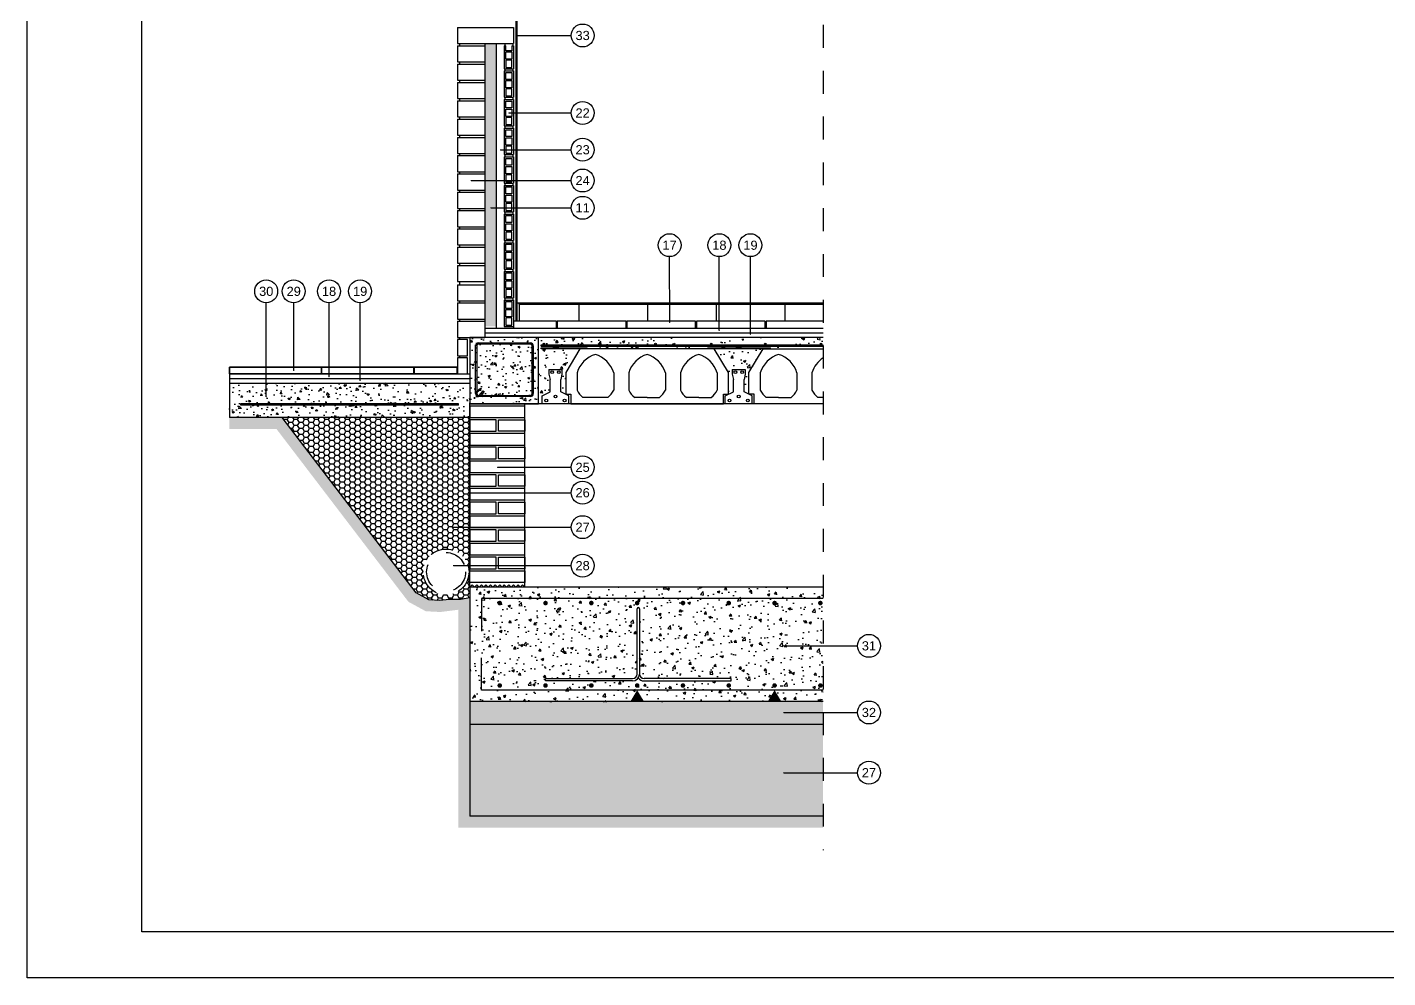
# Model space of a CAD drawing. Header units: millimetres. Extents: x 329.7 to 341.5, y 196.8 to 208.7.
# Drawn here: x 329.66 to 335.6, y 196.8 to 200.95 of the extents above; entities that cross this region are included whole.
import ezdxf
from ezdxf.enums import TextEntityAlignment as Align

# ---------------------------------------------------------------- set-up
doc = ezdxf.new("R2010")
doc.units = ezdxf.units.MM
for name, pattern in [('CYPELINEA', [0]), ('TRAZO_Y_PUNTO', [1, 0.5, -0.25, 0, -0.25]), ('TRAZOS', [0.75, 0.5, -0.25]), ('TRAZOS2', [9.525, 6.35, -3.175])]:
    doc.linetypes.add(name, pattern=pattern)
for name, color, linetype in [('0-CYPE1', 2, 'CYPELINEA'), ('0-CYPE2', 4, 'CYPELINEA'), ('0-CYPE4', 6, 'CYPELINEA'), ('001', 9, 'Continuous'), ('01', 9, 'Continuous'), ('013', 1, 'Continuous'), ('015', 1, 'Continuous'), ('018', 3, 'Continuous'), ('07', 6, 'Continuous'), ('AMARILLO', 2, 'Continuous'), ('CIANO', 4, 'Continuous'), ('COTAS', 7, 'Continuous'), ('FINA', 3, 'Continuous'), ('MIA', 3, 'Continuous'), ('MUROS', 2, 'Continuous'), ('sombra', 9, 'Continuous')]:
    doc.layers.add(name, color=color, linetype=linetype)
doc.styles.add('romans', font='romans.shx')
doc.styles.add('SMALL', font='ARIAL.TTF', dxfattribs={"height": 0.1})
doc.dimstyles.new('20', dxfattribs={"dimscale": 0.02, "dimtxt": 2, "dimasz": 1, "dimexe": 1, "dimexo": 1, "dimgap": 1, "dimtad": 0, "dimtih": 1, "dimtoh": 1, "dimzin": 1, "dimdsep": 46, "dimtxsty": 'romans', "dimblk1": 'ARCHTICK', "dimblk2": 'DOTSMALL', "dimsah": 1, "dimcen": 0.5, "dimclrd": 1, "dimclre": 1, "dimclrt": 4, "dimadec": 0, "dimazin": 0, "dimtfac": 1, "dimtofl": 0, "dimtmove": 0, "dimatfit": 3, "dimldrblk": 'DOTSMALL', "dimfxl": 1, "dimtolj": 1, "dimtzin": 0, "dimarcsym": 0})
pattern_1 = [(50, (0, 0), (0.109310801, -0.009563451), [0.01143, -0.12573]), (355, (0, 0), (-0.021145696, 0.114633986), [0.009144, -0.100584]), (100.451, (0.00911, -0.0008), (0.0881655, 0.105070013), [0.009714, -0.106854]), (46.1842, (0, 0.03048), (0.162647425, -0.025225397), [0.017145, -0.188595]), (96.6356, (0.01355, 0.02838), (0.14244254, 0.148455334), [0.014571, -0.160281]), (351.184, (0, 0.03048), (0.14244276, 0.14845507), [0.013716, -0.150876]), (21, (0.01524, 0.02286), (0.090968928, -0.061359311), [0.01143, -0.12573]), (326, (0.01524, 0.02286), (0.037081217, 0.11051278), [0.009144, -0.100584]), (71.4514, (0.02282, 0.01775), (0.128049894, 0.049153715), [0.009714, -0.106854]), (37.5, (0, 0), (0.001853162, 0.0507330233), [0, -0.0993648, 0, -0.102108, 0, -0.100965]), (7.5, (0, 0), (0.0400917975, 0.060108345), [0, -0.0582168, 0, -0.0970788, 0, -0.038481]), (327.5, (-0.033985, 0), (0.081354357, -0.0034372464), [0, -0.0381, 0, -0.118872, 0, -0.157734]), (317.5, (-0.049225, 0), (0.088877509, 0.015255895), [0, -0.04953, 0, -0.0789432, 0, -0.112014])]

# ---------------------------------------------------------------- blocks, each defined once
blk = doc.blocks.new('tab')
at = {"layer": 'FINA'}
for p, q in [((-0.02, 0.115), (-0.02, 0)), ((-0.02, 0.115), (0.02, 0.115)), ((0.02, 0.115), (0.02, 0)), ((-0.02, 0), (0.02, 0))]:
    blk.add_line(p, q, dxfattribs=at)
for points in [[(0.0127, 0.1085), (0.0127, 0.0783), (-0.0127, 0.0783), (-0.0127, 0.1085)], [(0.0127, 0.0733), (0.0127, 0.0415), (-0.0127, 0.0415), (-0.0127, 0.0733)], [(0.0127, 0.0058), (0.0127, 0.0365), (-0.0127, 0.0365), (-0.0127, 0.0058)]]:
    blk.add_lwpolyline(points, close=True, dxfattribs=at)
blk = doc.blocks.new('A$C4E683B10')
at = {"layer": 'FINA'}
blk.add_blockref('tab', (0.02, 0), dxfattribs=at)
blk = doc.blocks.new('A$C32927E2D')
at = {"layer": 'sombra', "linetype": 'Continuous', "ltscale": 0.07}
h = blk.add_hatch(dxfattribs=at)
h.set_pattern_fill('AR-CONC', color=256, scale=0.012, style=0)
h.set_pattern_definition([(50, (-805.6852, -839.337434), (0.086071222, -0.007530256), [0.009, -0.099]), (355, (-805.6852, -839.33743), (-0.01665016, 0.090263056), [0.0072, -0.0792]), (100.4514, (-805.678026, -839.33806), (0.069421126, 0.082732745), [0.007648823, -0.0841370534]), (46.1842, (-805.6852, -839.31343), (0.128068926, -0.019862282), [0.0135, -0.1485]), (96.6356, (-805.67453, -839.31509), (0.112159525, 0.116894145), [0.011473235, -0.12620556]), (351.1842, (-805.6852, -839.31343), (0.112159433, 0.116894232), [0.0108, -0.1188]), (21, (-805.6732, -839.319434), (0.0716288463, -0.048314267), [0.009, -0.099]), (326, (-805.6732, -839.31943), (0.02919784, 0.0870180054), [0.0072, -0.0792]), (71.4514, (-805.66723, -839.32346), (0.1008267154, 0.0387036596), [0.007648823, -0.0841370534]), (37.5, (-805.685198, -839.337434), (0.0014591826, 0.0399472625), [0, -0.07824, 0, -0.0804, 0, -0.0795]), (7.5, (-805.6852, -839.337434), (0.0315683445, 0.0473294054), [0, -0.04584, 0, -0.07644, 0, -0.0303]), (327.5, (-805.711958, -839.337434), (0.0640586923, -0.0027065846), [0, -0.03, 0, -0.0936, 0, -0.1242]), (317.5, (-805.72396, -839.337434), (0.0699823403, 0.012012598), [0, -0.039, 0, -0.06216, 0, -0.0882])])
h.paths.add_polyline_path([(0.3, 0.29), (0, 0.29), (0, 0), (0.3, 0)])
h.paths.add_polyline_path([(0.0297, 0.0547), (0.0304, 0.0553, 0.017869), (0.0297, 0.0548)], flags=16)
h.paths.add_polyline_path([(0.0297, 0.2524, -1), (0.0457, 0.2524, -1)], flags=16)
h.paths.add_polyline_path([(0.2557, 0.2524, -1), (0.2717, 0.2524, -1)], flags=16)
h.paths.add_polyline_path([(0.0449, 0.0445, -1), (0.0304, 0.0445, -1)], flags=16)
h.paths.add_polyline_path([(0.2709, 0.0445, -1), (0.2565, 0.0445, -1)], flags=16)
at = {"layer": '013', "linetype": 'Continuous', "ltscale": 0.07}
blk.add_line((0.0246, 0.2516), (0.0246, 0.2579), dxfattribs=at)
at = {"layer": 'AMARILLO'}
for p, q in [((0.0246, 0.0445), (0.0246, 0.2524)), ((0.0377, 0.2654), (0.2637, 0.2654)), ((0.2767, 0.2524), (0.2767, 0.0445)), ((0.0297, 0.0547), (0.0459, 0.0678)), ((0.2637, 0.0314), (0.0377, 0.0314))]:
    blk.add_line(p, q, dxfattribs=at)
blk.add_lwpolyline([(0, 0), (0.3, 0), (0.3, 0.29), (0, 0.29)], close=True, dxfattribs=at)
blk.add_lwpolyline([(0.0297, 0.0547), (0.0459, 0.0678), (0.049, 0.0639), (0.0322, 0.0502, 0.67615), (0.0377, 0.0365), (0.2637, 0.0365, 0.414214), (0.2717, 0.0445), (0.2717, 0.2524, 0.414214), (0.2637, 0.2603), (0.0377, 0.2603, 0.414214), (0.0297, 0.2524)], format="xyb", close=True, dxfattribs=at)
blk.add_lwpolyline([(0.041, 0.0365), (0.0579, 0.0565), (0.0617, 0.0532), (0.0476, 0.0365)], dxfattribs=at)
for centre, start, end in [((0.0377, 0.2524), 90.00001, 180.00001), ((0.2637, 0.2524), 0, 90), ((0.0377, 0.0445), 127.73615, 270), ((0.2637, 0.0445), 269.99999, 359.99999)]:
    blk.add_arc(centre, 0.013, start, end, dxfattribs=at)
blk = doc.blocks.new('_DOTSMALL')
at = {"color": 0, "linetype": 'ByBlock', "const_width": 0.5}
blk.add_lwpolyline([(-0.0625, 0, 1), (0.0625, 0, 1)], format="xyb", close=True, dxfattribs=at)
blk = doc.blocks.new('A$C79656B53')
for p, q in [((-0.0284, 0.15), (-0.0284, 0.1288)), ((-0.0284, 0.15), (0.0284, 0.15)), ((-0.0284, 0.1288), (-0.0235, 0.1053)), ((0.0284, 0.1288), (0.0235, 0.1053)), ((0.0284, 0.15), (0.0284, 0.1288)), ((-0.0235, 0.0515), (-0.0235, 0.1053)), ((0.0235, 0.0515), (0.0235, 0.1053)), ((-0.0588, 0.0351), (-0.0235, 0.0515)), ((-0.0588, 0), (-0.0588, 0.0351)), ((0.0588, 0), (-0.0588, 0)), ((0.0588, 0.0351), (0.0235, 0.0515)), ((0.0588, 0), (0.0588, 0.0351))]:
    blk.add_line(p, q)
for centre in [(-0.0147, 0.1382), (0.0147, 0.1382), (-0.04, 0.0142), (0, 0.0316), (0.04, 0.0142)]:
    blk.add_circle(centre, 0.00616)

msp = doc.modelspace()

# ---------------------------------------------------------------- hatches: boundary and pattern name
at = {"layer": '001'}
h = msp.add_hatch(dxfattribs=at)
h.set_pattern_fill('AR-CONC', color=256, scale=0.0006, style=0)
h.set_pattern_definition(pattern_1)
h.paths.add_polyline_path([(332.0695, 199.5425), (331.9002, 199.5425), (331.9002, 199.5463), (331.9552, 199.5463, -0.300077), (331.9532, 199.5492, -1), (331.9596, 199.5492, -0.300077), (331.9577, 199.5463), (331.9673, 199.5463, -0.300077), (331.9653, 199.5492, -1), (331.9717, 199.5492, -0.300077), (331.9698, 199.5463), (332.1015, 199.5463), (332.1015, 199.5419), (332.6277, 199.5419), (332.6277, 199.5463), (332.7552, 199.5463, -0.300077), (332.7532, 199.5492, -1), (332.7596, 199.5492, -0.300077), (332.7577, 199.5463), (332.7673, 199.5463, -0.300077), (332.7653, 199.5492, -1), (332.7717, 199.5492, -0.300077), (332.7698, 199.5463), (332.9015, 199.5463), (332.9015, 199.5419), (333.1307, 199.5419), (333.1307, 199.5535), (331.9002, 199.5535), (331.9002, 199.5599), (333.1307, 199.5599), (333.1307, 199.592), (331.889, 199.592), (331.889, 199.302), (331.9036, 199.302), (331.9036, 199.337), (331.9389, 199.3535), (331.9389, 199.4072), (331.934, 199.4308), (331.934, 199.452), (331.9909, 199.452), (331.9909, 199.4308), (331.986, 199.4072), (331.986, 199.3535), (332.0071, 199.3436), (332.0071, 199.4384)])
h.paths.add_polyline_path([(331.9098, 199.5636, -1), (331.9161, 199.5636, -1)], flags=16)
h.paths.add_polyline_path([(332.1529, 199.5636, -1), (332.1592, 199.5636, -1)], flags=16)
h.paths.add_polyline_path([(332.4023, 199.5636, -1), (332.396, 199.5636, -1)], flags=16)
h.paths.add_polyline_path([(332.6455, 199.5636, -1), (332.6391, 199.5636, -1)], flags=16)
h.paths.add_polyline_path([(332.8816, 199.5636, -1), (332.8752, 199.5636, -1)], flags=16)
h.paths.add_polyline_path([(333.1247, 199.5636, -1), (333.1184, 199.5636, -1)], flags=16)
h.paths.add_polyline_path([(332.8695, 199.5425), (332.6554, 199.5425), (332.7178, 199.4384), (332.7178, 199.3436), (332.7389, 199.3535), (332.7389, 199.4072), (332.734, 199.4308), (332.734, 199.452), (332.7909, 199.452), (332.7909, 199.4308), (332.786, 199.4072), (332.786, 199.3535), (332.8071, 199.3436), (332.8071, 199.4384)], flags=17)
h = msp.add_hatch(dxfattribs=at)
h.set_pattern_fill('AR-PARQ1', color=256, scale=0.00025, angle=45, style=0)
h.paths.add_polyline_path([(331.589, 198.4546), (331.5473, 198.4482), (331.4986, 198.4482), (331.4576, 198.443), (331.4101, 198.4456), (331.3538, 198.4763), (330.7691, 199.242), (330.539, 199.242), (330.539, 199.192), (330.7444, 199.192), (331.3205, 198.4375), (331.3961, 198.3963), (331.4593, 198.3929), (331.539, 198.4028), (331.539, 197.452), (333.1307, 197.452), (333.1307, 197.502), (331.589, 197.502)])
h = msp.add_hatch(dxfattribs=at)
h.set_pattern_fill('AR-CONC', color=256, scale=0.0006, style=0)
h.set_pattern_definition(pattern_1)
h.paths.add_polyline_path([(333.1307, 198.502), (331.829, 198.502), (331.829, 198.502), (331.829, 198.502), (331.8091, 198.502), (331.809, 198.502), (331.809, 198.502), (331.7891, 198.502), (331.789, 198.502), (331.789, 198.502), (331.7691, 198.502), (331.769, 198.502), (331.769, 198.502), (331.7491, 198.502), (331.749, 198.502), (331.749, 198.502), (331.7291, 198.502), (331.729, 198.502), (331.729, 198.502), (331.7091, 198.502), (331.709, 198.502), (331.709, 198.502), (331.6891, 198.502), (331.689, 198.502), (331.689, 198.502), (331.6691, 198.502), (331.669, 198.502), (331.669, 198.502), (331.6491, 198.502), (331.649, 198.502), (331.649, 198.502), (331.6291, 198.502), (331.629, 198.502), (331.629, 198.502), (331.6091, 198.502), (331.609, 198.502), (331.609, 198.502), (331.5891, 198.502), (331.589, 198.502), (331.589, 198.002), (333.1307, 198.002)])
h.paths.add_polyline_path([(332.299, 198.102, 0.414214), (332.319, 198.122), (332.319, 198.407, -1), (332.329, 198.407), (332.329, 198.122, 0.414214), (332.349, 198.102), (332.729, 198.102), (332.729, 198.092), (332.349, 198.092, -0.251381), (332.324, 198.1054, -0.251381), (332.299, 198.092), (331.919, 198.092), (331.919, 198.102)], flags=16)
h.paths.add_polyline_path([(332.114, 198.432, -1), (332.124, 198.432, -1)], flags=16)
h.paths.add_polyline_path([(332.124, 198.072, -1), (332.114, 198.072, -1)], flags=16)
h.paths.add_polyline_path([(331.914, 198.432, -1), (331.924, 198.432, -1)], flags=16)
h.paths.add_polyline_path([(331.924, 198.072, -1), (331.914, 198.072, -1)], flags=16)
h.paths.add_polyline_path([(332.314, 198.432, -1), (332.324, 198.432, -1)], flags=16)
h.paths.add_polyline_path([(331.714, 198.432, -1), (331.724, 198.432, -1)], flags=16)
h.paths.add_polyline_path([(331.724, 198.072, -1), (331.714, 198.072, -1)], flags=16)
h.paths.add_polyline_path([(332.514, 198.432, -1), (332.524, 198.432, -1)], flags=16)
h.paths.add_polyline_path([(332.514, 198.072, -1), (332.524, 198.072, -1)], flags=16)
h.paths.add_polyline_path([(332.714, 198.432, -1), (332.724, 198.432, -1)], flags=16)
h.paths.add_polyline_path([(332.714, 198.072, -1), (332.724, 198.072, -1)], flags=16)
h.paths.add_polyline_path([(332.914, 198.432, -1), (332.924, 198.432, -1)], flags=16)
h.paths.add_polyline_path([(332.914, 198.072, -1), (332.924, 198.072, -1)], flags=16)
h.paths.add_polyline_path([(333.114, 198.432, -1), (333.124, 198.432, -1)], flags=16)
h.paths.add_polyline_path([(333.114, 198.072, -1), (333.124, 198.072, -1)], flags=16)
h = msp.add_hatch(dxfattribs=at)
h.set_pattern_fill('AR-SAND', color=256, scale=0.0006, style=0)
h.paths.add_polyline_path([(331.589, 198.002), (331.589, 197.902), (333.1307, 197.902), (333.1307, 198.002)])
h = msp.add_hatch(dxfattribs=at)
h.set_pattern_fill('HONEY', color=256, scale=0.005, style=0)
h.set_pattern_definition([(0, (0, 0), (0.0238125, 0.01374815), [0.015875, -0.03175]), (120, (0, 0), (-0.02381249716, 0.01374815493), [0.015875, -0.03175]), (60, (0, 0), (2.84e-09, 0.02749630493), [-0.03175, 0.015875])])
h.paths.add_polyline_path([(331.589, 197.902), (331.589, 197.502), (333.1307, 197.502), (333.1307, 197.902)])
at = {"layer": '01'}
h = msp.add_hatch(dxfattribs=at)
h.set_pattern_fill('HONEY', color=256, scale=0.0025, angle=90, style=0)
h.set_pattern_definition([(90, (0.010048, 0), (-0.006874075, 0.01190625), [0.0079375, -0.015875]), (210, (0.010048, 0), (-0.00687407746, -0.01190624858), [0.0079375, -0.015875]), (150, (0.010048, 0), (-0.01374815246, 1.42e-09), [-0.015875, 0.0079375])])
h.paths.add_polyline_path([(331.7041, 200.8752), (331.6541, 200.8752), (331.6541, 199.64), (331.7041, 199.64)])
at = {"layer": '01', "ltscale": 0.07}
h = msp.add_hatch(dxfattribs=at)
h.set_pattern_fill('AR-CONC,_O', color=256, scale=0.012)
h.set_pattern_definition([(130, (1137.57424, -636.42545), (-0.086071222, -0.007530256), [0.009, -0.099]), (185, (1137.57424, -636.42545), (0.01665016, 0.090263056), [0.0072, -0.0792]), (79.5486, (1137.56707, -636.42608), (-0.069421126, 0.082732745), [0.007648823, -0.0841370534]), (133.8158, (1137.57424, -636.40145), (-0.128068926, -0.019862282), [0.0135, -0.1485]), (83.3644, (1137.56357, -636.40311), (-0.112159525, 0.116894145), [0.011473235, -0.12620556]), (188.8158, (1137.57424, -636.40145), (-0.112159433, 0.116894232), [0.0108, -0.1188]), (159, (1137.56224, -636.40745), (-0.0716288463, -0.048314267), [0.009, -0.099]), (214, (1137.56224, -636.40745), (-0.02919784, 0.0870180054), [0.0072, -0.0792]), (108.5486, (1137.55627, -636.41148), (-0.1008267154, 0.0387036596), [0.007648823, -0.0841370534]), (142.5, (1137.57424, -636.425453), (-0.0014591826, 0.0399472625), [0, -0.07824, 0, -0.0804, 0, -0.0795]), (172.5, (1137.57424, -636.425453), (-0.0315683445, 0.0473294054), [0, -0.04584, 0, -0.07644, 0, -0.0303]), (212.5, (1137.601, -636.425453), (-0.0640586923, -0.0027065846), [0, -0.03, 0, -0.0936, 0, -0.1242]), (222.5, (1137.613, -636.425453), (-0.0699823403, 0.012012598), [0, -0.039, 0, -0.06216, 0, -0.0882])])
h.paths.add_polyline_path([(330.539, 199.392), (331.589, 199.392), (331.589, 199.302), (331.589, 199.242), (330.539, 199.242)])
h.paths.add_polyline_path([(330.589, 199.302), (330.589, 199.296), (330.664, 199.296, 0.414214), (330.661, 199.293, 1), (330.667, 199.293, 0.414214), (330.664, 199.296), (330.864, 199.296, 0.414214), (330.861, 199.293, 1), (330.867, 199.293, 0.414214), (330.864, 199.296), (331.064, 199.296, 0.414214), (331.061, 199.293, 1), (331.067, 199.293, 0.414214), (331.064, 199.296), (331.264, 199.296, 0.414214), (331.261, 199.293, 1), (331.267, 199.293, 0.414214), (331.264, 199.296), (331.464, 199.296, 0.414214), (331.461, 199.293, 1), (331.467, 199.293, 0.414214), (331.464, 199.296), (331.539, 199.296), (331.539, 199.302)], flags=16)
at = {"layer": '01', "linetype": 'TRAZOS2', "ltscale": 0.07}
h = msp.add_hatch(dxfattribs=at)
h.set_pattern_fill('HONEY,_O', color=256, scale=0.12)
h.set_pattern_definition([(180, (1137.57424, -636.425453), (-0.0225, 0.012990381), [0.015, -0.03]), (60, (1137.57424, -636.425453), (0.02249999995, 0.01299038109), [0.015, -0.03]), (120, (1137.57424, -636.425453), (-5e-11, 0.02598076209), [-0.03, 0.015])])
h.paths.add_polyline_path([(331.3538, 198.4763), (331.4101, 198.4456), (331.4576, 198.443), (331.4986, 198.4482), (331.5473, 198.4482), (331.589, 198.4546), (331.589, 199.242), (330.7691, 199.242)])
h.paths.add_polyline_path([(331.585, 198.5677, -1), (331.385, 198.5677, -1)], flags=16)
h.paths.add_polyline_path([(331.57, 198.5677, -1), (331.4, 198.5677, -1)], flags=0)

# ---------------------------------------------------------------- linework, layer by layer
for p, q in [((333.1307, 199.592), (331.589, 199.592)), ((331.589, 199.592), (331.589, 199.302)), ((333.1307, 199.302), (331.589, 199.302))]:
    msp.add_line(p, q)
at = {"layer": '0-CYPE1', "linetype": 'Continuous', "ltscale": 0.07}
for p, q in [((330.589, 199.296), (330.589, 199.302)), ((331.539, 199.296), (331.539, 199.302))]:
    msp.add_line(p, q, dxfattribs=at)
for centre in [(330.664, 199.293), (330.864, 199.293), (331.064, 199.293), (331.264, 199.293), (331.464, 199.293)]:
    msp.add_circle(centre, 0.003, dxfattribs=at)
at = {"layer": '0-CYPE1', "linetype": 'TRAZOS', "ltscale": 0.02}
for radius in [0.1, 0.085]:
    msp.add_circle((331.485, 198.5677), radius, dxfattribs=at)
at = {"layer": '0-CYPE2', "color": 5, "linetype": 'TRAZO_Y_PUNTO', "ltscale": 0.07, "const_width": 0.003}
for points in [[(331.589, 199.242), (331.589, 199.592), (331.6541, 199.592), (331.6541, 199.7853)], [(330.539, 199.242), (331.589, 199.242), (331.589, 197.902), (333.1307, 197.902)]]:
    msp.add_lwpolyline(points, dxfattribs=at)
at = {"layer": '0-CYPE2', "color": 4, "ltscale": 0.07}
msp.add_lwpolyline([(331.589, 198.4546), (331.5473, 198.4482), (331.4986, 198.4482), (331.4576, 198.443), (331.4101, 198.4456), (331.3538, 198.4763), (330.7691, 199.242)], dxfattribs=at)
at = {"layer": '0-CYPE2', "const_width": 0.01}
for points in [[(331.724, 198.432, -1), (331.714, 198.432, -1)], [(331.924, 198.432, -1), (331.914, 198.432, -1)], [(332.124, 198.432, -1), (332.114, 198.432, -1)], [(332.324, 198.432, -1), (332.314, 198.432, -1)], [(332.524, 198.432, -1), (332.514, 198.432, -1)], [(332.724, 198.432, -1), (332.714, 198.432, -1)], [(332.924, 198.432, -1), (332.914, 198.432, -1)], [(333.124, 198.432, -1), (333.114, 198.432, -1)], [(331.724, 198.072, -1), (331.714, 198.072, -1)], [(331.924, 198.072, -1), (331.914, 198.072, -1)], [(332.124, 198.072, -1), (332.114, 198.072, -1)], [(332.324, 198.072, -1), (332.314, 198.072, -1)], [(332.524, 198.072, -1), (332.514, 198.072, -1)], [(332.724, 198.072, -1), (332.714, 198.072, -1)], [(332.924, 198.072, -1), (332.914, 198.072, -1)], [(333.124, 198.072, -1), (333.114, 198.072, -1)]]:
    msp.add_lwpolyline(points, format="xyb", close=True, dxfattribs=at)
at = {"layer": '0-CYPE4'}
for p, q in [((333.1307, 198.452), (331.639, 198.452)), ((333.1307, 198.052), (331.639, 198.052))]:
    msp.add_line(p, q, dxfattribs=at)
at = {"layer": '0-CYPE4', "linetype": 'Continuous', "ltscale": 0.07}
for p, q in [((331.639, 198.452), (331.639, 198.3099)), ((331.639, 198.052), (331.639, 198.1928))]:
    msp.add_line(p, q, dxfattribs=at)
at = {"layer": '013'}
for p, q in [((331.9002, 199.5599), (333.1307, 199.5599)), ((331.9002, 199.5535), (331.9002, 199.5599)), ((331.9002, 199.5535), (333.1307, 199.5535)), ((331.9002, 199.5425), (331.9002, 199.5463)), ((331.9002, 199.5463), (332.1015, 199.5463)), ((332.1015, 199.5425), (331.9002, 199.5425)), ((332.1015, 199.5425), (332.1015, 199.5463)), ((332.6277, 199.5425), (332.6277, 199.5463)), ((332.6277, 199.5463), (332.9015, 199.5463)), ((332.9015, 199.5425), (332.6277, 199.5425)), ((332.9015, 199.5425), (332.9015, 199.5463)), ((332.0565, 199.4378), (332.0565, 199.362)), ((332.2169, 199.4378), (332.2169, 199.362)), ((332.2823, 199.4378), (332.2823, 199.362)), ((332.4426, 199.4378), (332.4426, 199.362)), ((332.508, 199.4378), (332.508, 199.362)), ((332.6684, 199.4378), (332.6684, 199.362)), ((332.8565, 199.4378), (332.8565, 199.362)), ((333.0169, 199.4378), (333.0169, 199.362)), ((333.0823, 199.4378), (333.0823, 199.362)), ((331.539, 199.302), (330.589, 199.302)), ((331.539, 199.296), (330.589, 199.296)), ((332.3625, 199.3298), (332.3083, 199.3298)), ((332.3625, 199.3298), (332.4166, 199.3298)), ((332.5882, 199.3298), (332.5341, 199.3298)), ((332.5882, 199.3298), (332.6424, 199.3298)), ((332.9367, 199.3298), (332.8825, 199.3298)), ((332.9367, 199.3298), (332.9909, 199.3298)), ((333.1307, 199.3298), (333.1083, 199.3298)), ((331.599, 198.512), (331.589, 198.502)), ((331.609, 198.502), (331.599, 198.512)), ((331.619, 198.512), (331.609, 198.502)), ((331.629, 198.502), (331.619, 198.512)), ((331.639, 198.512), (331.629, 198.502)), ((331.649, 198.502), (331.639, 198.512)), ((331.659, 198.512), (331.649, 198.502)), ((331.669, 198.502), (331.659, 198.512)), ((331.679, 198.512), (331.669, 198.502)), ((331.689, 198.502), (331.679, 198.512)), ((331.699, 198.512), (331.689, 198.502)), ((331.709, 198.502), (331.699, 198.512)), ((331.719, 198.512), (331.709, 198.502)), ((331.729, 198.502), (331.719, 198.512)), ((331.739, 198.512), (331.729, 198.502)), ((331.749, 198.502), (331.739, 198.512)), ((331.759, 198.512), (331.749, 198.502)), ((331.769, 198.502), (331.759, 198.512)), ((331.779, 198.512), (331.769, 198.502)), ((331.789, 198.502), (331.779, 198.512)), ((331.799, 198.512), (331.789, 198.502)), ((331.809, 198.502), (331.799, 198.512)), ((331.819, 198.512), (331.809, 198.502)), ((331.829, 198.502), (331.819, 198.512)), ((332.319, 198.122), (332.319, 198.407)), ((332.329, 198.407), (332.329, 198.122)), ((331.919, 198.102), (332.299, 198.102)), ((331.919, 198.092), (331.919, 198.102)), ((332.729, 198.102), (332.349, 198.102)), ((332.729, 198.092), (332.729, 198.102)), ((332.299, 198.092), (331.919, 198.092)), ((332.349, 198.092), (332.729, 198.092))]:
    msp.add_line(p, q, dxfattribs=at)
for points in [[(332.0217, 199.3442), (332.0295, 199.3442), (332.0295, 199.302), (332.6954, 199.302), (332.6954, 199.3442), (332.7178, 199.3442), (332.7178, 199.4384), (332.6557, 199.5419), (332.0692, 199.5419), (332.0071, 199.4384), (332.0071, 199.3442), (332.0295, 199.3442)], [(333.1307, 199.302), (332.8295, 199.302), (332.8295, 199.3442), (332.8071, 199.3442), (332.8071, 199.4384), (332.8692, 199.5419), (333.1307, 199.5419)], [(332.1909, 199.3298), (332.1367, 199.3298), (332.0825, 199.3298)]]:
    msp.add_lwpolyline(points, dxfattribs=at)
at = {"layer": '013', "ltscale": 1.5}
for centre in [(332.081, 200.9099), (332.081, 200.5718), (332.081, 200.411), (332.081, 200.2766), (332.081, 200.1576), (332.4605, 199.9943), (332.6778, 199.9943), (332.8135, 199.9943), (330.6995, 199.7929), (330.8195, 199.7929), (330.9738, 199.7929), (331.1095, 199.7929), (332.081, 199.0247), (332.081, 198.9139), (332.081, 198.7634), (332.081, 198.5955), (333.331, 198.2452), (333.331, 197.9543), (333.331, 197.6913)]:
    msp.add_circle(centre, 0.05, dxfattribs=at)
at = {"layer": '013'}
for centre in [(331.9129, 199.5636), (331.9564, 199.5492), (331.9685, 199.5492), (332.1561, 199.5636), (332.3992, 199.5636), (332.6423, 199.5636), (332.7564, 199.5492), (332.7685, 199.5492), (332.8784, 199.5636), (333.1215, 199.5636)]:
    msp.add_circle(centre, 0.00317, dxfattribs=at)
for centre, radius, start, end in [((332.1742, 199.3998), 0.1236, 107.64581, 162.11972), ((332.0992, 199.3998), 0.1236, 17.88028, 72.35419), ((332.3999, 199.3998), 0.1236, 107.64581, 162.11972), ((332.325, 199.3998), 0.1236, 17.88028, 72.35419), ((332.6257, 199.3998), 0.1236, 107.64581, 162.11972), ((332.5507, 199.3998), 0.1236, 17.88028, 72.35419), ((332.9742, 199.3998), 0.1236, 107.64581, 162.11972), ((332.8992, 199.3998), 0.1236, 17.88028, 72.35419), ((333.1999, 199.3998), 0.1236, 124.03477, 162.11972), ((332.1367, 199.4002), 0.0888, 205.49022, 232.42316), ((332.1367, 199.4002), 0.0888, 307.57684, 334.50978), ((332.3625, 199.4002), 0.0888, 205.49022, 232.42316), ((332.3625, 199.4002), 0.0888, 307.57684, 334.50978), ((332.5882, 199.4002), 0.0888, 205.49022, 232.42316), ((332.5882, 199.4002), 0.0888, 307.57684, 334.50978), ((332.9367, 199.4002), 0.0888, 205.49022, 232.42316), ((332.9367, 199.4002), 0.0888, 307.57684, 334.50978), ((333.1625, 199.4002), 0.0888, 205.49022, 232.42316), ((332.324, 198.407), 0.005, 0, 180), ((332.299, 198.122), 0.03, 270, 0), ((332.299, 198.122), 0.02, 270, 0), ((332.349, 198.122), 0.03, 213.58416, 270), ((332.349, 198.122), 0.02, 180, 270)]:
    msp.add_arc(centre, radius, start, end, dxfattribs=at)
for points in [[(332.349, 198.002), (332.289, 198.002), (332.319, 198.052)], [(332.889, 198.002), (332.949, 198.002), (332.919, 198.052)]]:
    msp.add_solid(points, dxfattribs=at)
at = {"layer": '015', "linetype": 'TRAZOS2', "ltscale": 0.007}
msp.add_line((333.1307, 208.3558), (333.1307, 197.3529), dxfattribs=at)
at = {"layer": '015', "linetype": 'Continuous', "ltscale": 0.07}
for p, q in [((331.7891, 201.6787), (331.7891, 199.662)), ((331.6541, 200.8752), (331.6541, 199.64)), ((331.7041, 200.8752), (331.7041, 199.632)), ((331.7991, 199.742), (333.1307, 199.742)), ((331.8041, 199.737), (333.1307, 199.737)), ((332.064, 199.742), (332.064, 199.662)), ((332.364, 199.742), (332.364, 199.662)), ((332.664, 199.742), (332.664, 199.662)), ((332.964, 199.742), (332.964, 199.662)), ((331.9664, 199.66), (331.9704, 199.66)), ((332.2704, 199.66), (332.2744, 199.66)), ((332.5744, 199.66), (332.5784, 199.66)), ((332.8784, 199.66), (332.8824, 199.66)), ((331.6541, 199.632), (333.1307, 199.632)), ((331.6541, 199.612), (333.1307, 199.612)), ((330.539, 199.432), (331.589, 199.432)), ((330.539, 199.412), (331.589, 199.412)), ((330.939, 199.46), (330.943, 199.46)), ((331.343, 199.46), (331.347, 199.46)), ((330.539, 199.392), (331.589, 199.392))]:
    msp.add_line(p, q, dxfattribs=at)
at = {"layer": '015'}
for p, q in [((331.589, 198.502), (331.589, 199.302)), ((331.829, 198.502), (331.829, 199.302))]:
    msp.add_line(p, q, dxfattribs=at)
msp.add_lwpolyline([(329.6562, 196.796), (329.6562, 208.676), (341.5362, 208.676), (341.5362, 196.796)], close=True, dxfattribs=at)
at = {"layer": '018', "linetype": 'Continuous', "ltscale": 0.07}
for p, q in [((331.7941, 201.6535), (331.7941, 199.662)), ((331.7416, 200.8752), (331.7416, 200.8652)), ((331.7766, 200.8752), (331.7766, 200.8652)), ((331.7416, 200.765), (331.7416, 200.755)), ((331.7766, 200.765), (331.7766, 200.755)), ((331.7416, 200.64), (331.7416, 200.63)), ((331.7766, 200.64), (331.7766, 200.63)), ((331.7416, 200.515), (331.7416, 200.505)), ((331.7766, 200.515), (331.7766, 200.505)), ((331.7416, 200.39), (331.7416, 200.38)), ((331.7766, 200.39), (331.7766, 200.38)), ((331.7416, 200.265), (331.7416, 200.255)), ((331.7766, 200.265), (331.7766, 200.255)), ((331.7416, 200.14), (331.7416, 200.13)), ((331.7766, 200.14), (331.7766, 200.13)), ((331.7416, 200.015), (331.7416, 200.005)), ((331.7766, 200.015), (331.7766, 200.005)), ((331.7416, 199.89), (331.7416, 199.88)), ((331.7766, 199.89), (331.7766, 199.88)), ((331.7416, 199.765), (331.7416, 199.755)), ((331.7766, 199.765), (331.7766, 199.755)), ((331.7941, 199.742), (331.7991, 199.742)), ((331.7991, 199.742), (331.8041, 199.737)), ((331.8041, 199.737), (331.8041, 199.662))]:
    msp.add_line(p, q, dxfattribs=at)
for points in [[(331.779, 199.632), (331.9664, 199.632), (331.9664, 199.662), (331.779, 199.662)], [(331.9704, 199.632), (332.2704, 199.632), (332.2704, 199.662), (331.9704, 199.662)], [(332.2744, 199.632), (332.5744, 199.632), (332.5744, 199.662), (332.2744, 199.662)], [(332.5784, 199.632), (332.8784, 199.632), (332.8784, 199.662), (332.5784, 199.662)], [(330.939, 199.432), (330.539, 199.432), (330.539, 199.462), (330.939, 199.462)], [(331.343, 199.432), (330.943, 199.432), (330.943, 199.462), (331.343, 199.462)], [(331.5314, 199.432), (331.347, 199.432), (331.347, 199.462), (331.5314, 199.462)]]:
    msp.add_lwpolyline(points, close=True, dxfattribs=at)
msp.add_lwpolyline([(333.1307, 199.662), (332.8824, 199.662), (332.8824, 199.632), (333.1307, 199.632)], dxfattribs=at)
at = {"layer": '018', "linetype": 'Continuous'}
for points in [[(331.829, 199.292), (331.589, 199.292), (331.589, 199.242), (331.829, 199.242)], [(331.589, 199.182), (331.704, 199.182), (331.704, 199.232), (331.589, 199.232)], [(331.829, 199.182), (331.714, 199.182), (331.714, 199.232), (331.829, 199.232)], [(331.829, 199.172), (331.589, 199.172), (331.589, 199.122), (331.829, 199.122)], [(331.589, 199.062), (331.704, 199.062), (331.704, 199.112), (331.589, 199.112)], [(331.829, 199.062), (331.714, 199.062), (331.714, 199.112), (331.829, 199.112)], [(331.829, 199.052), (331.589, 199.052), (331.589, 199.002), (331.829, 199.002)], [(331.589, 198.942), (331.704, 198.942), (331.704, 198.992), (331.589, 198.992)], [(331.829, 198.942), (331.714, 198.942), (331.714, 198.992), (331.829, 198.992)], [(331.829, 198.932), (331.589, 198.932), (331.589, 198.882), (331.829, 198.882)], [(331.589, 198.822), (331.704, 198.822), (331.704, 198.872), (331.589, 198.872)], [(331.829, 198.822), (331.714, 198.822), (331.714, 198.872), (331.829, 198.872)], [(331.829, 198.812), (331.589, 198.812), (331.589, 198.762), (331.829, 198.762)], [(331.589, 198.702), (331.704, 198.702), (331.704, 198.752), (331.589, 198.752)], [(331.829, 198.702), (331.714, 198.702), (331.714, 198.752), (331.829, 198.752)], [(331.829, 198.692), (331.589, 198.692), (331.589, 198.642), (331.829, 198.642)], [(331.589, 198.582), (331.704, 198.582), (331.704, 198.632), (331.589, 198.632)], [(331.829, 198.582), (331.714, 198.582), (331.714, 198.632), (331.829, 198.632)], [(331.829, 198.522), (331.589, 198.522), (331.589, 198.572), (331.829, 198.572)]]:
    msp.add_lwpolyline(points, close=True, dxfattribs=at)
at = {"layer": '07'}
msp.add_lwpolyline([(330.1562, 196.996), (330.1562, 208.476), (341.3362, 208.476), (341.3362, 196.996)], close=True, dxfattribs=at)
at = {"layer": 'FINA'}
for p, q in [((331.7391, 200.8652), (331.7391, 200.765)), ((331.7391, 200.8652), (331.7463, 200.8652)), ((331.7718, 200.8652), (331.7791, 200.8652)), ((331.7791, 200.8652), (331.7791, 200.765)), ((331.7391, 200.765), (331.7791, 200.765))]:
    msp.add_line(p, q, dxfattribs=at)
msp.add_lwpolyline([(331.7718, 200.8652), (331.7718, 200.8433), (331.7463, 200.8433), (331.7463, 200.8652)], dxfattribs=at)
for points in [[(331.7718, 200.8382), (331.7718, 200.8065), (331.7463, 200.8065), (331.7463, 200.8382)], [(331.7718, 200.7708), (331.7718, 200.8014), (331.7463, 200.8014), (331.7463, 200.7708)]]:
    msp.add_lwpolyline(points, close=True, dxfattribs=at)
at = {"layer": 'MIA'}
for p, q in [((331.5341, 200.9452), (331.5341, 200.8752)), ((331.5341, 200.9452), (331.7791, 200.9452)), ((331.7791, 200.9452), (331.7791, 200.8752)), ((331.5341, 200.8752), (331.7791, 200.8752)), ((331.5341, 200.8652), (331.5341, 200.7952)), ((331.5341, 200.8652), (331.6541, 200.8652)), ((331.5452, 200.8652), (331.5452, 200.8752)), ((331.6541, 200.8652), (331.6541, 200.7952)), ((331.5341, 200.7952), (331.6541, 200.7952)), ((331.5341, 200.7852), (331.5341, 200.7152)), ((331.5341, 200.7852), (331.6541, 200.7852)), ((331.5452, 200.7852), (331.5452, 200.7952)), ((331.6541, 200.7852), (331.6541, 200.7152)), ((331.5341, 200.7152), (331.6541, 200.7152)), ((331.5452, 200.7052), (331.5452, 200.7152)), ((331.5341, 200.7052), (331.5341, 200.6352)), ((331.5341, 200.7052), (331.6541, 200.7052)), ((331.6541, 200.7052), (331.6541, 200.6352)), ((331.5341, 200.6352), (331.6541, 200.6352)), ((331.5341, 200.6252), (331.5341, 200.5552)), ((331.5341, 200.6252), (331.6541, 200.6252)), ((331.5452, 200.6252), (331.5452, 200.6352)), ((331.6541, 200.6252), (331.6541, 200.5552)), ((331.5341, 200.5552), (331.6541, 200.5552)), ((331.5341, 200.5452), (331.5341, 200.4752)), ((331.5341, 200.5452), (331.6541, 200.5452)), ((331.5452, 200.5452), (331.5452, 200.5552)), ((331.6541, 200.5452), (331.6541, 200.4752)), ((331.5341, 200.4752), (331.6541, 200.4752)), ((331.5452, 200.4652), (331.5452, 200.4752)), ((331.5341, 200.4652), (331.5341, 200.3952)), ((331.5341, 200.4652), (331.6541, 200.4652)), ((331.6541, 200.4652), (331.6541, 200.3952)), ((331.5341, 200.3952), (331.6541, 200.3952)), ((331.5341, 200.3852), (331.5341, 200.3152)), ((331.5341, 200.3852), (331.6541, 200.3852)), ((331.5452, 200.3852), (331.5452, 200.3952)), ((331.6541, 200.3852), (331.6541, 200.3152)), ((331.5341, 200.3152), (331.6541, 200.3152)), ((331.5341, 200.3052), (331.5341, 200.2352)), ((331.5341, 200.3052), (331.6541, 200.3052)), ((331.5452, 200.3052), (331.5452, 200.3152)), ((331.6541, 200.3052), (331.6541, 200.2352)), ((331.5341, 200.2352), (331.6541, 200.2352)), ((331.5341, 200.2252), (331.5341, 200.1552)), ((331.5341, 200.2252), (331.6541, 200.2252)), ((331.5452, 200.2252), (331.5452, 200.2352)), ((331.6541, 200.2252), (331.6541, 200.1552)), ((331.5341, 200.1552), (331.6541, 200.1552)), ((331.5341, 200.1452), (331.5341, 200.0752)), ((331.5341, 200.1452), (331.6541, 200.1452)), ((331.5452, 200.1452), (331.5452, 200.1552)), ((331.6541, 200.1452), (331.6541, 200.0752)), ((331.5341, 200.0752), (331.6541, 200.0752)), ((331.5341, 200.0652), (331.5341, 199.9952)), ((331.5341, 200.0652), (331.6541, 200.0652)), ((331.5452, 200.0652), (331.5452, 200.0752)), ((331.6541, 200.0746), (331.6541, 200.0046)), ((331.6541, 200.0652), (331.6541, 199.9952)), ((331.5341, 199.9952), (331.6541, 199.9952)), ((331.5341, 199.9852), (331.5341, 199.9152)), ((331.5341, 199.9852), (331.6541, 199.9852)), ((331.5452, 199.9852), (331.5452, 199.9952)), ((331.6541, 199.9852), (331.6541, 199.9152)), ((331.5341, 199.9152), (331.6541, 199.9152)), ((331.5341, 199.9052), (331.5341, 199.8352)), ((331.5341, 199.9052), (331.6541, 199.9052)), ((331.5452, 199.9052), (331.5452, 199.9152)), ((331.6541, 199.9052), (331.6541, 199.8352)), ((331.5341, 199.8352), (331.6541, 199.8352)), ((331.5341, 199.822), (331.5341, 199.752)), ((331.5341, 199.822), (331.6541, 199.822)), ((331.5452, 199.822), (331.5452, 199.832)), ((331.6541, 199.822), (331.6541, 199.752)), ((331.5341, 199.752), (331.6541, 199.752)), ((331.5341, 199.742), (331.5341, 199.672)), ((331.5341, 199.742), (331.6541, 199.742)), ((331.5452, 199.742), (331.5452, 199.752)), ((331.6541, 199.742), (331.6541, 199.672)), ((331.5341, 199.672), (331.6541, 199.672)), ((331.5341, 199.662), (331.5341, 199.592)), ((331.5341, 199.662), (331.6541, 199.662)), ((331.5452, 199.662), (331.5452, 199.672)), ((331.6541, 199.662), (331.6541, 199.592)), ((331.5341, 199.592), (331.6541, 199.592)), ((331.5452, 199.582), (331.5452, 199.592)), ((331.5452, 199.502), (331.5452, 199.512))]:
    msp.add_line(p, q, dxfattribs=at)
for points in [[(331.5341, 199.582), (331.5341, 199.512), (331.579, 199.512), (331.579, 199.582)], [(331.5341, 199.502), (331.5341, 199.432), (331.579, 199.432), (331.579, 199.502)]]:
    msp.add_lwpolyline(points, close=True, dxfattribs=at)
at = {"layer": 'MUROS'}
for p, q in [((331.5341, 199.462), (330.539, 199.462)), ((333.1307, 198.502), (331.589, 198.502)), ((331.589, 198.502), (331.589, 197.502)), ((333.1307, 198.002), (331.589, 198.002)), ((333.1307, 197.902), (331.589, 197.902)), ((333.1307, 197.502), (331.589, 197.502))]:
    msp.add_line(p, q, dxfattribs=at)
at = {"layer": 'MUROS', "linetype": 'Continuous', "ltscale": 0.07}
for p in [(330.539, 199.462), (331.589, 199.242)]:
    msp.add_line(p, (330.539, 199.242), dxfattribs=at)

# ---------------------------------------------------------------- block references
at = {"layer": '013'}
for p in [(331.9625, 199.302), (332.7625, 199.302)]:
    msp.add_blockref('A$C79656B53', p, dxfattribs=at)
at = {"layer": '018'}
msp.add_blockref('A$C32927E2D', (331.589, 199.302), dxfattribs=at)
at = {"layer": 'COTAS', "linetype": 'Continuous', "ltscale": 0.07}
for p in [(331.7391, 200.64), (331.7391, 200.515), (331.7391, 200.39), (331.7391, 200.265), (331.7391, 200.14), (331.7391, 200.015), (331.7391, 199.89), (331.7391, 199.765), (331.7391, 199.64)]:
    msp.add_blockref('A$C4E683B10', p, dxfattribs=at)

# ---------------------------------------------------------------- texts
at = {"layer": 'CIANO', "style": 'SMALL'}
for s, p in [('33', (332.081, 200.9099)), ('22', (332.081, 200.5718)), ('23', (332.081, 200.411)), ('24', (332.081, 200.2766)), ('11', (332.081, 200.1576)), ('17', (332.4607, 199.9943)), ('18', (332.6781, 199.9943)), ('19', (332.8137, 199.9943)), ('30', (330.6996, 199.7929)), ('29', (330.8197, 199.7929)), ('18', (330.974, 199.7929)), ('19', (331.1097, 199.7929)), ('25', (332.081, 199.0247)), ('26', (332.081, 198.9139)), ('27', (332.081, 198.7634)), ('28', (332.081, 198.5955)), ('31', (333.331, 198.2452)), ('32', (333.331, 197.9543)), ('27', (333.331, 197.6913))]:
    msp.add_text(s, height=0.04, dxfattribs=at).set_placement(p, align=Align.MIDDLE_CENTER)

# ---------------------------------------------------------------- leaders
at = {"layer": '01', "color": 3, "ltscale": 1.5}
for points in [[(331.7941, 200.9099), (332.031, 200.9099)], [(331.7592, 200.5718), (332.031, 200.5718)], [(331.7227, 200.411), (332.031, 200.411)], [(331.5947, 200.2766), (332.031, 200.2766)], [(331.6809, 200.1576), (332.031, 200.1576)], [(331.7094, 199.0247), (332.031, 199.0247)], [(331.589, 198.9139), (332.031, 198.9139)], [(331.5172, 198.7634), (332.031, 198.7634)], [(331.5172, 198.5955), (332.031, 198.5955)], [(332.9594, 198.2452), (333.281, 198.2452)], [(332.9594, 197.9543), (333.281, 197.9543)], [(332.9594, 197.6913), (333.281, 197.6913)]]:
    msp.add_leader(points, dimstyle='20', override={"dimldrblk": 'DOTSMALL'}, dxfattribs=at)
at = {"layer": '013', "color": 3, "ltscale": 1.5}
for points in [[(332.4611, 199.6572), (332.4605, 199.9443)], [(332.6778, 199.6219), (332.6778, 199.9443)], [(332.8135, 199.6053), (332.8135, 199.9443)], [(330.7001, 199.3325), (330.6995, 199.7429)], [(330.8201, 199.4473), (330.8195, 199.7429)], [(330.9738, 199.4205), (330.9738, 199.7429)], [(331.1095, 199.4039), (331.1095, 199.7429)]]:
    msp.add_leader(points, dimstyle='20', override={"dimldrblk": 'DOTSMALL'}, dxfattribs=at)

doc.saveas('drawing.dxf')
